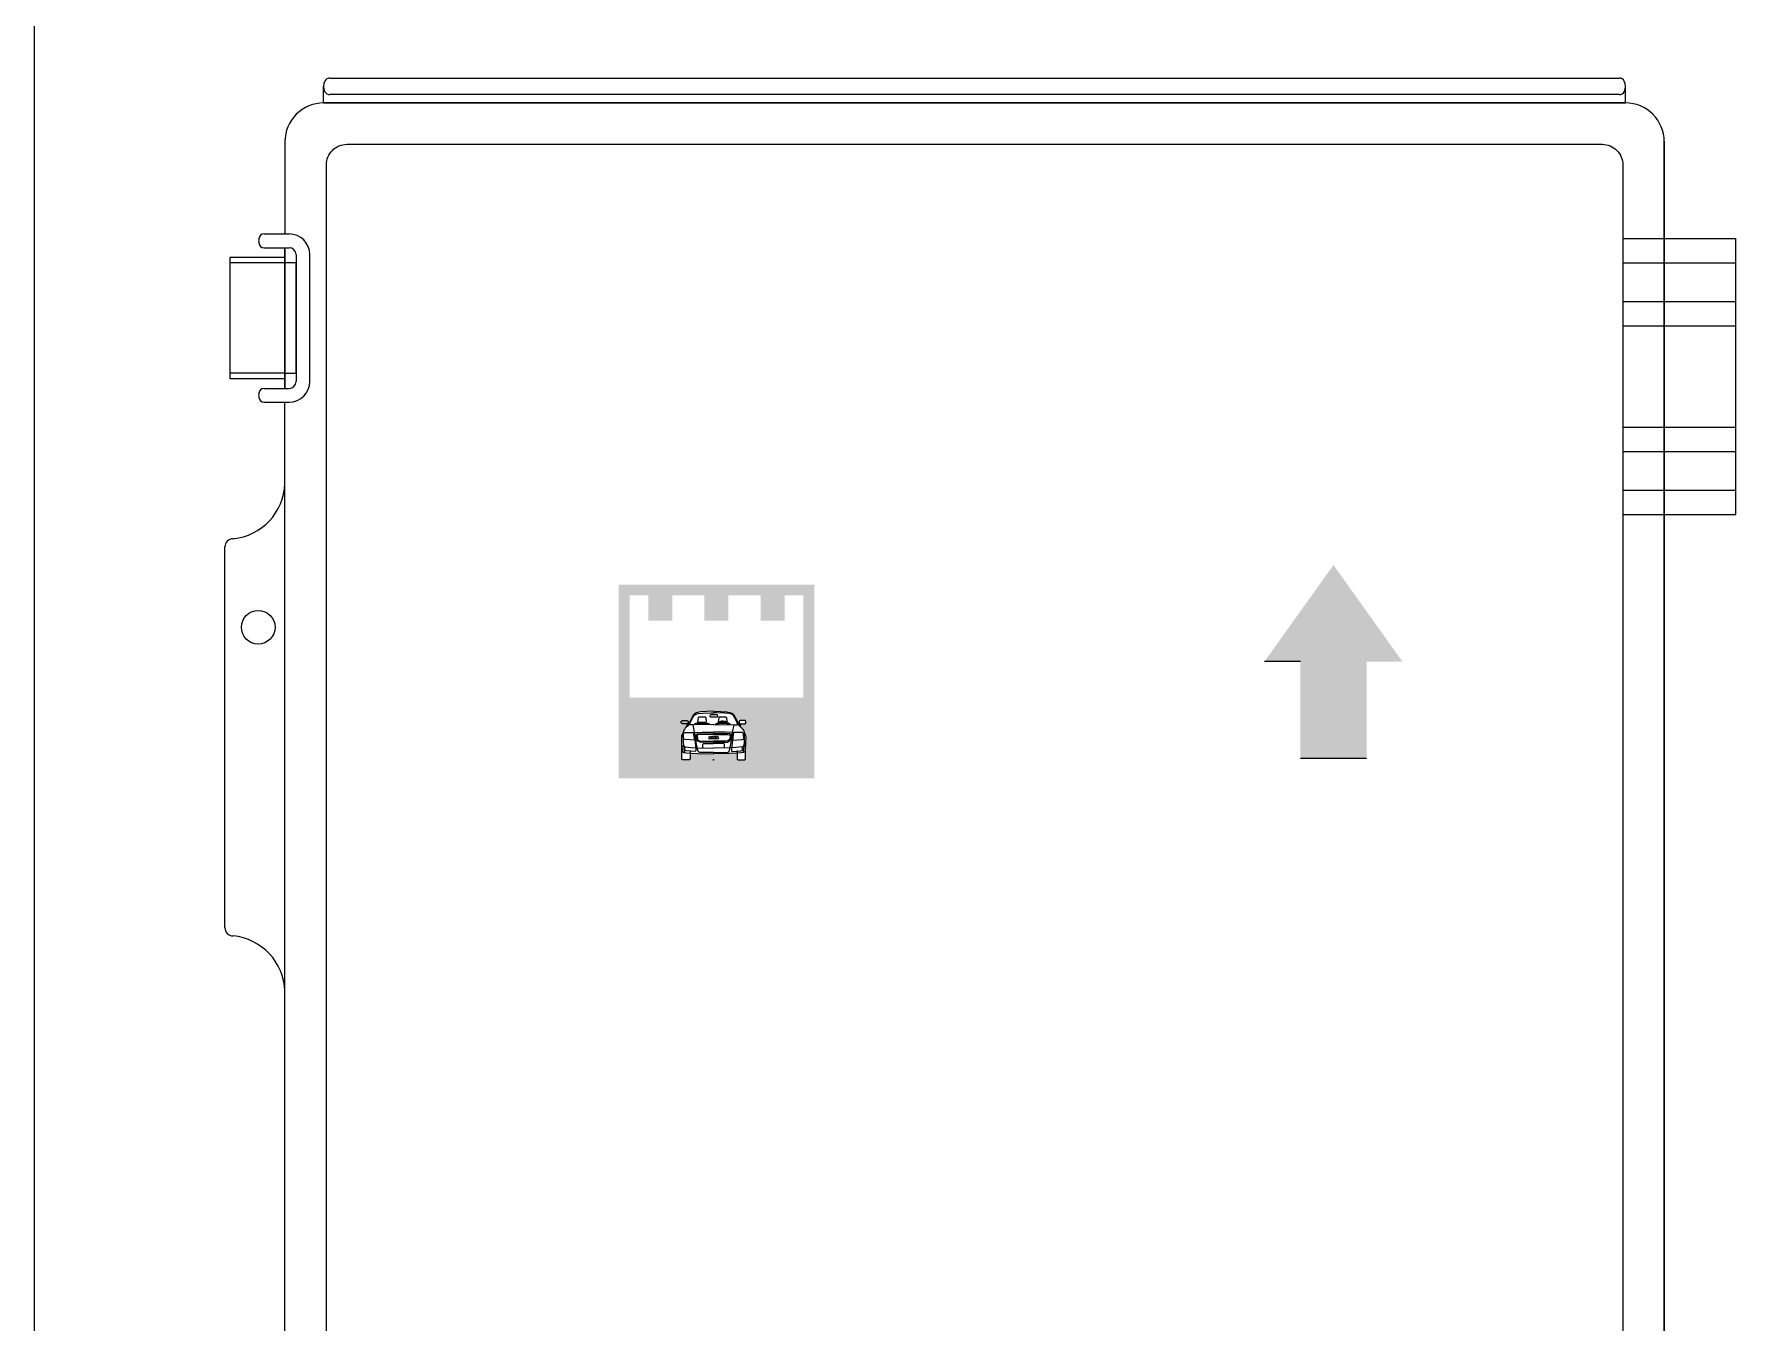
# Model space of a CAD drawing. Header units: millimetres. Extents: x 34479 to 326239, y 111570 to 168880.
# Drawn here: x 186636.7 to 186790.9, y 164145.3 to 164262.1 of the extents above; entities that cross this region are included whole.
import ezdxf

# ---------------------------------------------------------------- set-up
doc = ezdxf.new("R2010")
doc.units = ezdxf.units.MM
doc.header["$LTSCALE"] = 100
doc.header["$MEASUREMENT"] = 0
doc.header["$PDSIZE"] = -10
doc.layers.get('0').update_dxf_attribs({"linetype": 'CONTINUOUS'})
for name, color, linetype in [('000_FREI-LASSEN', 7, 'CONTINUOUS'), ('001_HILFSLINIEN', 7, 'CONTINUOUS'), ('OHD Frame', 2, 'CONTINUOUS')]:
    doc.layers.add(name, color=color, linetype=linetype)

# ---------------------------------------------------------------- blocks, each defined once
blk = doc.blocks.new('AUDI_TT_V_4')
at = {"layer": '001_HILFSLINIEN', "color": 7, "linetype": 'Continuous'}
for p, q in [((161, 1110), (403, 1110)), ((370, 1132), (207, 1132))]:
    blk.add_line(p, q, dxfattribs=at)
for points in [[(-815, 1189), (-813, 1189), (-812, 1189), (-810, 1189), (-809, 1189), (-807, 1188), (-806, 1188), (-804, 1188), (-803, 1188), (-801, 1187), (-800, 1187), (-799, 1186), (-797, 1186), (-796, 1185), (-794, 1185), (-793, 1184), (-792, 1183), (-790, 1182), (-789, 1182), (-788, 1181), (-787, 1180), (-786, 1179), (-784, 1178), (-783, 1177), (-782, 1176), (-781, 1175), (-780, 1174), (-779, 1173), (-778, 1172), (-777, 1171), (-777, 1170), (-776, 1168), (-775, 1167), (-774, 1166), (-774, 1165), (-773, 1163), (-772, 1162), (-772, 1161), (-771, 1159), (-771, 1158), (-770, 1157), (-770, 1155), (-770, 1154), (-770, 1152), (-769, 1151), (-769, 1150), (-769, 1148), (-769, 1147), (-769, 1145), (-769, 1134), (-769, 1133), (-769, 1131), (-769, 1130), (-769, 1128), (-770, 1127), (-770, 1125), (-770, 1124), (-770, 1123), (-771, 1121), (-771, 1120), (-772, 1119), (-772, 1117), (-773, 1116), (-774, 1115), (-774, 1113), (-775, 1112), (-776, 1111), (-777, 1110), (-777, 1109), (-778, 1107), (-779, 1106), (-780, 1105), (-781, 1104), (-782, 1103), (-783, 1102), (-784, 1101), (-786, 1100), (-787, 1099), (-788, 1099), (-789, 1098), (-790, 1097), (-792, 1096), (-793, 1095), (-794, 1095), (-796, 1094), (-797, 1094), (-799, 1093), (-800, 1093), (-801, 1092), (-803, 1092), (-804, 1091), (-806, 1091), (-807, 1091), (-809, 1091), (-810, 1090), (-812, 1090), (-813, 1090), (-815, 1090), (-932, 1090), (-933, 1090), (-935, 1090), (-936, 1090), (-938, 1091), (-939, 1091), (-941, 1091), (-942, 1091), (-943, 1092), (-945, 1092), (-946, 1093), (-948, 1093), (-949, 1094), (-950, 1094), (-952, 1095), (-953, 1095), (-954, 1096), (-956, 1097), (-957, 1098), (-958, 1099), (-959, 1099), (-961, 1100), (-962, 1101), (-963, 1102), (-964, 1103), (-965, 1104), (-966, 1105), (-967, 1106), (-968, 1107), (-969, 1109), (-970, 1110), (-970, 1111), (-971, 1112), (-972, 1113), (-973, 1115), (-973, 1116), (-974, 1117), (-974, 1119), (-975, 1120), (-975, 1121), (-976, 1123), (-976, 1124), (-976, 1125), (-977, 1127), (-977, 1128), (-977, 1130), (-977, 1131), (-977, 1133), (-977, 1134), (-977, 1145), (-977, 1147), (-977, 1148), (-977, 1150), (-977, 1151), (-977, 1152), (-976, 1154), (-976, 1155), (-976, 1157), (-975, 1158), (-975, 1159), (-974, 1161), (-974, 1162), (-973, 1163), (-973, 1165), (-972, 1166), (-971, 1167), (-970, 1168), (-970, 1170), (-969, 1171), (-968, 1172), (-967, 1173), (-966, 1174), (-965, 1175), (-964, 1176), (-963, 1177), (-962, 1178), (-961, 1179), (-959, 1180), (-958, 1181), (-957, 1182), (-956, 1182), (-954, 1183), (-953, 1184), (-952, 1185), (-950, 1185), (-949, 1186), (-948, 1186), (-946, 1187), (-945, 1187), (-943, 1188), (-942, 1188), (-941, 1188), (-939, 1188), (-938, 1189), (-936, 1189), (-935, 1189), (-933, 1189), (-932, 1189), (-815, 1189)], [(-242, 1134), (-455, 1130), (-477, 1145), (-460, 1279), (-440, 1299), (-258, 1301), (-231, 1286), (-223, 1150), (-242, 1134)], [(102, 1365), (-84, 1365), (-104, 1356), (-111, 1329), (-111, 1310), (-91, 1299), (113, 1299), (131, 1312), (131, 1343), (102, 1365)], [(815, 1189), (813, 1189), (812, 1189), (810, 1189), (809, 1189), (807, 1188), (806, 1188), (804, 1188), (803, 1188), (801, 1187), (800, 1187), (799, 1186), (797, 1186), (796, 1185), (794, 1185), (793, 1184), (792, 1183), (790, 1182), (789, 1182), (788, 1181), (787, 1180), (786, 1179), (784, 1178), (783, 1177), (782, 1176), (781, 1175), (780, 1174), (779, 1173), (778, 1172), (777, 1171), (777, 1170), (776, 1168), (775, 1167), (774, 1166), (774, 1165), (773, 1163), (772, 1162), (772, 1161), (771, 1159), (771, 1158), (770, 1157), (770, 1155), (770, 1154), (770, 1152), (769, 1151), (769, 1150), (769, 1148), (769, 1147), (769, 1145), (769, 1134), (769, 1133), (769, 1131), (769, 1130), (769, 1128), (770, 1127), (770, 1125), (770, 1124), (770, 1123), (771, 1121), (771, 1120), (772, 1119), (772, 1117), (773, 1116), (774, 1115), (774, 1113), (775, 1112), (776, 1111), (777, 1110), (777, 1109), (778, 1107), (779, 1106), (780, 1105), (781, 1104), (782, 1103), (783, 1102), (784, 1101), (786, 1100), (787, 1099), (788, 1099), (789, 1098), (790, 1097), (792, 1096), (793, 1095), (794, 1095), (796, 1094), (797, 1094), (799, 1093), (800, 1093), (801, 1092), (803, 1092), (804, 1091), (806, 1091), (807, 1091), (809, 1091), (810, 1090), (812, 1090), (813, 1090), (815, 1090), (932, 1090), (933, 1090), (935, 1090), (936, 1090), (938, 1091), (939, 1091), (941, 1091), (942, 1091), (943, 1092), (945, 1092), (946, 1093), (948, 1093), (949, 1094), (950, 1094), (952, 1095), (953, 1095), (954, 1096), (956, 1097), (957, 1098), (958, 1099), (959, 1099), (961, 1100), (962, 1101), (963, 1102), (964, 1103), (965, 1104), (966, 1105), (967, 1106), (968, 1107), (969, 1109), (970, 1110), (970, 1111), (971, 1112), (972, 1113), (973, 1115), (973, 1116), (974, 1117), (974, 1119), (975, 1120), (975, 1121), (976, 1123), (976, 1124), (976, 1125), (977, 1127), (977, 1128), (977, 1130), (977, 1131), (977, 1133), (977, 1134), (977, 1145), (977, 1147), (977, 1148), (977, 1150), (977, 1151), (977, 1152), (976, 1154), (976, 1155), (976, 1157), (975, 1158), (975, 1159), (974, 1161), (974, 1162), (973, 1163), (973, 1165), (972, 1166), (971, 1167), (970, 1168), (970, 1170), (969, 1171), (968, 1172), (967, 1173), (966, 1174), (965, 1175), (964, 1176), (963, 1177), (962, 1178), (961, 1179), (959, 1180), (958, 1181), (957, 1182), (956, 1182), (954, 1183), (953, 1184), (952, 1185), (950, 1185), (949, 1186), (948, 1186), (946, 1187), (945, 1187), (943, 1188), (942, 1188), (941, 1188), (939, 1188), (938, 1189), (936, 1189), (935, 1189), (933, 1189), (932, 1189), (815, 1189)], [(-569, 595), (-865, 616), (-892, 627), (-909, 649), (-907, 777), (-896, 803), (-870, 823), (-604, 831), (-569, 595)], [(569, 595), (865, 616), (892, 627), (909, 649), (907, 777), (896, 803), (870, 823), (604, 831), (569, 595)]]:
    blk.add_lwpolyline(points, close=True, dxfattribs=at)
for points in [[(-1, 1474), (-207, 1465), (-396, 1450), (-490, 1433), (-547, 1413), (-569, 1400), (-589, 1380), (-618, 1347), (-681, 1235), (-716, 1147), (-740, 1092), (-758, 1057), (-784, 1031), (-835, 983), (-865, 956), (-885, 921), (-909, 875), (-918, 831), (-933, 799), (-955, 768), (-966, 726), (-973, 682), (-966, 507), (-953, 296), (-947, 270), (-929, 239), (-901, 222), (-833, 213), (-688, 200), (-484, 189), (0, 186)], [(-808, 1090), (-805, 1011), (-758, 1057), (-780, 1090), (-780, 1108)], [(3, 1071), (-615, 1057), (-721, 1057), (-721, 1086), (-707, 1121), (-633, 1279), (-585, 1347), (-536, 1378), (-464, 1400), (-328, 1415), (-82, 1426), (1, 1426)], [(0, 219), (-376, 222), (-420, 226), (-453, 244), (-471, 268), (-488, 322), (-501, 388), (-525, 529), (-552, 709), (-574, 838), (-620, 1055)], [(-574, 1058), (-563, 1090), (-541, 1112), (-179, 1114), (-150, 1097), (-141, 1067)], [(-3, 1071), (615, 1057), (721, 1057), (721, 1086), (707, 1121), (633, 1279), (585, 1347), (536, 1378), (464, 1400), (328, 1415), (82, 1426), (-1, 1426)], [(1, 1474), (207, 1465), (396, 1450), (490, 1433), (547, 1413), (569, 1400), (589, 1380), (618, 1347), (681, 1235), (716, 1147), (740, 1092), (758, 1057), (784, 1031), (835, 983), (865, 956), (885, 921), (909, 875), (918, 831), (933, 799), (955, 768), (966, 726), (973, 682), (966, 507), (953, 296), (947, 270), (929, 239), (901, 222), (833, 213), (688, 200), (484, 189), (0, 186)], [(0, 219), (376, 222), (420, 226), (453, 244), (471, 268), (488, 322), (501, 388), (525, 529), (552, 709), (574, 838), (620, 1055)], [(65, 1071), (87, 1101), (111, 1114), (126, 1114)], [(98, 1068), (137, 1121), (190, 1163), (247, 1182), (291, 1182), (346, 1174), (387, 1154), (424, 1121), (457, 1082), (466, 1062)], [(433, 1062), (409, 1106), (372, 1139), (319, 1154), (271, 1156), (220, 1145), (181, 1128), (150, 1103), (131, 1073)], [(150, 1147), (168, 1275), (185, 1297), (363, 1297), (392, 1277), (403, 1152)], [(438, 1110), (460, 1110), (482, 1097), (495, 1077), (499, 1062)], [(808, 1090), (805, 1011), (758, 1057), (780, 1090), (780, 1108)], [(-710, 285), (-710, 26), (-736, 0), (-940, 0), (-960, 34), (-960, 535)], [(-926, 815), (-920, 548), (-914, 443), (-903, 417), (-903, 347), (-892, 270), (-885, 237), (-867, 217)], [(-569, 595), (-536, 336), (-536, 281), (-543, 263), (-561, 254), (-826, 270), (-854, 283), (-875, 303), (-865, 399)], [(-569, 595), (-604, 831), (-350, 840), (0, 840)], [(0, 535), (-363, 537), (-414, 540), (-449, 553), (-482, 570), (-503, 614), (-523, 680), (-532, 728), (-532, 759), (-519, 781), (-488, 788), (-1, 796)], [(0, 772), (-420, 766), (-473, 761), (-497, 748), (-501, 722), (-490, 649), (-473, 603), (-433, 577), (-352, 564), (-291, 564), (0, 566)], [(569, 595), (604, 831), (350, 840), (0, 840)], [(0, 535), (363, 537), (414, 540), (449, 553), (482, 570), (503, 614), (523, 680), (532, 728), (532, 759), (519, 781), (488, 788), (1, 796)], [(0, 772), (420, 766), (473, 761), (497, 748), (501, 722), (490, 649), (473, 603), (433, 577), (352, 564), (291, 564), (0, 566)], [(569, 595), (536, 336), (536, 281), (543, 263), (561, 254), (826, 270), (854, 283), (875, 303), (865, 399)], [(710, 285), (710, 26), (736, 0), (940, 0), (960, 34), (960, 535)], [(926, 815), (920, 548), (914, 443), (903, 417), (903, 347), (892, 270), (885, 237), (867, 217)], [(-961, 415), (-903, 410), (-865, 399), (-675, 371), (-541, 360), (0, 353)], [(-304, 357), (-328, 374), (-330, 467), (-321, 487), (-304, 496), (0, 491)], [(304, 357), (328, 374), (330, 467), (321, 487), (304, 496), (0, 491)], [(961, 415), (903, 410), (865, 399), (675, 371), (541, 360), (0, 353)]]:
    blk.add_lwpolyline(points, dxfattribs=at)
for centre in [(-99, 669), (-33, 669), (33, 669), (99, 669)]:
    blk.add_circle(centre, 43.9, dxfattribs=at)
blk.add_point((0, 0), dxfattribs=at)
blk = doc.blocks.new('SPC-CONTROL')
h = blk.add_hatch(color=256)
h.dxf.hatch_style = 1
h.paths.add_polyline_path([(52576.9, 56195.99), (52583.39, 56195.99), (52570.9, 56213.49), (52558.4, 56195.99), (52564.9, 56195.99), (52564.9, 56178.49), (52576.9, 56178.49)])
h = blk.add_hatch(color=256)
h.dxf.hatch_style = 1
h.paths.add_polyline_path([(52476.81, 56209.92), (52441.31, 56209.92), (52441.31, 56174.84), (52476.81, 56174.84)])
h.paths.add_polyline_path([(52453.87, 56184.79), (52453.87, 56184.79), (52453.87, 56184.79)], flags=0)
h.paths.add_polyline_path([(52464.38, 56182.25), (52464.34, 56181.2), (52464.3, 56180.57), (52464.3, 56178.36), (52464.19, 56178.16), (52462.96, 56178.16), (52462.8, 56178.32), (52462.8, 56179.37), (52462.67, 56179.36), (52461.45, 56179.29), (52458.55, 56179.28), (52455.64, 56179.29), (52454.42, 56179.36), (52454.29, 56179.37), (52454.29, 56178.32), (52454.13, 56178.16), (52452.91, 56178.16), (52452.79, 56178.36), (52452.79, 56180.57), (52452.75, 56181.2), (52452.71, 56182.25), (52452.75, 56182.52), (52452.81, 56182.77), (52452.95, 56182.95), (52453.04, 56183.15), (52453.09, 56183.41), (52453.23, 56183.69), (52453.35, 56183.9), (52453.54, 56184.06), (52453.84, 56184.35), (52454, 56184.5), (52454.1, 56184.71), (52454.25, 56185.04), (52454.46, 56185.57), (52454.84, 56186.24), (52455.01, 56186.44), (52455.13, 56186.56), (52455.26, 56186.64), (52455.6, 56186.75), (52456.17, 56186.86), (52457.3, 56186.95), (52458.55, 56187), (52459.79, 56186.95), (52460.92, 56186.86), (52461.49, 56186.75), (52461.83, 56186.64), (52461.96, 56186.56), (52462.08, 56186.44), (52462.25, 56186.24), (52462.63, 56185.57), (52462.84, 56185.04), (52462.99, 56184.71), (52463.09, 56184.5), (52463.23, 56184.7), (52463.23, 56184.79), (52463.17, 56184.87), (52463.16, 56184.94), (52463.16, 56185.08), (52463.2, 56185.18), (52463.27, 56185.25), (52463.37, 56185.29), (52463.43, 56185.29), (52464.14, 56185.29), (52464.19, 56185.29), (52464.3, 56185.25), (52464.37, 56185.18), (52464.41, 56185.08), (52464.41, 56184.91), (52464.37, 56184.82), (52464.3, 56184.74), (52464.19, 56184.7), (52464.14, 56184.7), (52463.4, 56184.7), (52463.38, 56184.23), (52463.55, 56184.06), (52463.74, 56183.9), (52463.86, 56183.69), (52464, 56183.41), (52464.05, 56183.15), (52464.15, 56182.95), (52464.28, 56182.77), (52464.34, 56182.52)], flags=16)
h.paths.add_polyline_path([(52453.15, 56180.61), (52453.15, 56180.62), (52453.13, 56180.62)], flags=0)
h.paths.add_polyline_path([(52463.96, 56180.66), (52463.96, 56180.62), (52463.74, 56180.55), (52463.8, 56179.98), (52463.67, 56179.86), (52463.5, 56179.78), (52461.91, 56179.69), (52461.8, 56179.74), (52461.76, 56179.84), (52461.76, 56180.17), (52461.78, 56180.32), (52461.52, 56180.31), (52461.47, 56180.09), (52461.37, 56179.76), (52461.26, 56179.62), (52461.07, 56179.51), (52460.8, 56179.49), (52458.55, 56179.48), (52456.29, 56179.49), (52456.03, 56179.51), (52455.83, 56179.62), (52455.72, 56179.76), (52455.62, 56180.09), (52455.54, 56180.49), (52455.39, 56181.33), (52455.24, 56182.41), (52455.11, 56183.15), (52454.92, 56183.15), (52455.13, 56181.73), (52453.35, 56181.86), (52453.2, 56181.92), (52453.09, 56182.05), (52453.1, 56182.82), (52453.17, 56182.98), (52453.33, 56183.09), (52454.92, 56183.15), (52455.11, 56183.15), (52455.1, 56183.19), (52454.82, 56184.5), (52454.22, 56184.5), (52454.22, 56184.67), (52454.3, 56184.88), (52454.75, 56185.83), (52455.04, 56186.24), (52455.33, 56186.42), (52455.76, 56186.56), (52456.58, 56186.65), (52458.05, 56186.71), (52458.55, 56186.71), (52459.04, 56186.71), (52460.51, 56186.65), (52461.33, 56186.56), (52461.76, 56186.42), (52462.05, 56186.24), (52462.34, 56185.83), (52462.79, 56184.88), (52462.87, 56184.67), (52462.87, 56184.5), (52462.27, 56184.5), (52461.99, 56183.19), (52461.98, 56183.15), (52462.17, 56183.15), (52463.76, 56183.09), (52463.92, 56182.98), (52463.99, 56182.82), (52464, 56182.05), (52463.9, 56181.92), (52463.74, 56181.86), (52461.96, 56181.73), (52461.78, 56180.32), (52461.79, 56180.32), (52462.59, 56180.38), (52463.74, 56180.55), (52463.94, 56180.61)], flags=0)
h.paths.add_polyline_path([(52443.31, 56189.45), (52443.31, 56207.98), (52446.73, 56207.98), (52446.73, 56203.38), (52451.08, 56203.38), (52451.08, 56207.98), (52456.89, 56207.98), (52456.89, 56203.38), (52461.24, 56203.38), (52461.24, 56207.98), (52467.05, 56207.98), (52467.05, 56203.38), (52471.4, 56203.38), (52471.4, 56207.98), (52474.82, 56207.98), (52474.82, 56189.45)], flags=16)
h.paths.add_polyline_path([(52461.74, 56182.71), (52461.74, 56182.53), (52461.69, 56182.24), (52461.57, 56181.84), (52461.44, 56181.58), (52461.24, 56181.48), (52461.03, 56181.4), (52460.72, 56181.38), (52458.55, 56181.37), (52456.37, 56181.38), (52456.06, 56181.4), (52455.85, 56181.48), (52455.66, 56181.58), (52455.53, 56181.84), (52455.41, 56182.24), (52455.35, 56182.53), (52455.35, 56182.71), (52455.43, 56182.84), (52455.62, 56182.88), (52458.55, 56182.94), (52461.47, 56182.88), (52461.66, 56182.84)], flags=0)
h.paths.add_polyline_path([(52461.55, 56182.49), (52461.49, 56182.05), (52461.38, 56181.78), (52461.15, 56181.62), (52460.66, 56181.54), (52460.29, 56181.54), (52458.55, 56181.55), (52456.8, 56181.54), (52456.43, 56181.54), (52455.95, 56181.62), (52455.71, 56181.78), (52455.6, 56182.05), (52455.54, 56182.49), (52455.56, 56182.65), (52455.71, 56182.73), (52456.03, 56182.75), (52458.55, 56182.79), (52461.07, 56182.75), (52461.38, 56182.73), (52461.53, 56182.65)], flags=0)
h.paths.add_polyline_path([(52460.97, 56184.82), (52459.47, 56184.82), (52459.45, 56184.78), (52459.63, 56184.92), (52459.87, 56185.03), (52460.17, 56185.1), (52460.46, 56185.08), (52460.78, 56184.99)], flags=0)
h.paths.add_polyline_path([(52458.94, 56182, -0.451416), (52458.55, 56182, -0.451416), (52458.15, 56182, -0.69108), (52457.69, 56182.17, -0.69108), (52458.15, 56182.35, -0.451416), (52458.55, 56182.35, -0.451416), (52458.94, 56182.35, -0.69108), (52459.4, 56182.17, -0.69108)], flags=0)
h.paths.add_polyline_path([(52459.33, 56186.03), (52459.22, 56185.95), (52458, 56185.95), (52457.88, 56186.02), (52457.88, 56186.14), (52457.92, 56186.29), (52458.04, 56186.35), (52459.16, 56186.35), (52459.33, 56186.21)], flags=0)
h.paths.add_polyline_path([(52457.21, 56185.06), (52457.09, 56184.96), (52455.81, 56184.94), (52455.68, 56185.03), (52455.79, 56185.83), (52455.91, 56185.95), (52457, 56185.96), (52457.16, 56185.87)], flags=0)
for p, q in [((52387.85, 56297.26, 0), (52387.85, 56300.26, 0)), ((52388.98, 56301.76, 0), (52622.73, 56301.76, 0)), ((52623.85, 56297.26, 0), (52623.85, 56300.26, 0)), ((52387.85, 56297.26, 0), (52623.85, 56297.26, 0)), ((52622.73, 56298.76, 0), (52388.98, 56298.76, 0)), ((52377.09, 56273.51, 0), (52381.6, 56273.51, 0)), ((52623.35, 56272.66, 0), (52643.85, 56272.66, 0)), ((52643.85, 56222.66, 0), (52643.85, 56272.66, 0)), ((52370.85, 56269.26, 0), (52370.85, 56247.26, 0)), ((52380.85, 56269.26, 0), (52370.85, 56269.26, 0)), ((52377.09, 56271.01, 0), (52381.6, 56271.01, 0)), ((52382.85, 56269.76, 0), (52382.85, 56246.76, 0)), ((52385.35, 56246.76, 0), (52385.35, 56269.76, 0)), ((52380.85, 56268.26, 0), (52370.85, 56268.26, 0)), ((52382.85, 56268.26, 0), (52380.85, 56268.26, 0)), ((52380.85, 56268.26, 0), (52380.85, 56248.26, 0)), ((52382.85, 56248.26, 0), (52382.85, 56268.26, 0)), ((52623.35, 56268.26, 0), (52643.85, 56268.26, 0)), ((52623.35, 56261.26, 0), (52643.85, 56261.26, 0)), ((52623.35, 56256.86, 0), (52643.85, 56256.86, 0)), ((52380.85, 56248.26, 0), (52370.85, 56248.26, 0)), ((52380.85, 56247.26, 0), (52370.85, 56247.26, 0)), ((52380.85, 56248.26, 0), (52380.85, 56246.76, 0)), ((52380.85, 56248.26, 0), (52382.85, 56248.26, 0)), ((52377.09, 56245.51, 0), (52381.6, 56245.51, 0)), ((52377.09, 56243.01, 0), (52381.6, 56243.01, 0)), ((52380.85, 56001.51, 0), (52380.85, 56243.01, 0)), ((52623.35, 56238.46, 0), (52643.85, 56238.46, 0)), ((52623.35, 56234.06, 0), (52643.85, 56234.06, 0)), ((52623.35, 56227.06, 0), (52643.85, 56227.06, 0)), ((52623.35, 56222.66, 0), (52643.85, 56222.66, 0)), ((52369.95, 56147.76, 0), (52369.95, 56216.76, 0)), ((52564.9, 56195.99, 0), (52558.4, 56195.99, 0)), ((52564.9, 56178.49, 0), (52576.9, 56178.49, 0))]:
    blk.add_line(p, q)
at = {"elevation": 0}
blk.add_lwpolyline([(52380.85, 55971.08), (52380.85, 55954.26, 0.414214), (52387.85, 55947.26), (52623.85, 55947.26, 0.414214), (52630.85, 55954.26), (52630.85, 56290.26, 0.414214), (52623.85, 56297.26), (52387.85, 56297.26, 0.414214), (52380.85, 56290.26), (52380.85, 56273.51)], format="xyb", dxfattribs=at)
for points in [[(52630.85, 56290.26), (52630.85, 55954.26)], [(52380.85, 56245.51), (52380.85, 56271.01)], [(52380.85, 56270.76), (52380.85, 56245.51)]]:
    blk.add_lwpolyline(points, dxfattribs=at)
blk.add_lwpolyline([(52623.35, 56286.01), (52623.35, 55958.51, -0.414214), (52619.6, 55954.76), (52392.1, 55954.76, -0.414214), (52388.35, 55958.51), (52388.35, 56286.01, -0.414214), (52392.1, 56289.76), (52619.6, 56289.76, -0.414214)], format="xyb", close=True, dxfattribs=at)
blk.add_lwpolyline([(52380.85, 56247.26), (52380.85, 56247.26), (52380.85, 56248.26), (52380.85, 56248.26)], close=True, dxfattribs=at)
blk.add_circle((52376, 56202.21, 0), 3.05)
for centre, radius, start, end in [((52389.92, 56300.26, 0), 2.07, 152.0587, 207.9413), ((52388.98, 56300.76, 0), 1, 90, 152.0587), ((52388.98, 56299.76, 0), 1, 207.9413, 270), ((52622.73, 56300.76, 0), 1, 27.9413, 90), ((52622.73, 56299.76, 0), 1, 270, 332.0587), ((52621.79, 56300.26, 0), 2.07, 332.0587, 27.9413), ((52379.03, 56272.26, 0), 2.95, 172.6459, 187.3541), ((52377.09, 56272.51, 0), 1, 90, 172.6459), ((52377.09, 56272.01, 0), 1, 187.3541, 270), ((52381.6, 56269.76, 0), 3.75, 0, 90), ((52381.6, 56269.76, 0), 1.25, 0, 90), ((52381.6, 56246.76, 0), 1.25, 270, 0), ((52381.6, 56246.76, 0), 3.75, 270, 0), ((52379.03, 56244.26, 0), 2.95, 172.6459, 187.3541), ((52377.09, 56244.51, 0), 1, 90, 172.6459), ((52377.09, 56244.01, 0), 1, 187.3541, 270), ((52370.4, 56228.66, 0), 10.46, 275.7807, 357.7623), ((52371.45, 56216.76, 0), 1.5, 90, 180), ((52371.45, 56147.76, 0), 1.5, 180, 270), ((52370.4, 56135.85, 0), 10.46, 2.2377, 84.2193)]:
    blk.add_arc(centre, radius, start, end)
at = {"layer": '000_FREI-LASSEN', "color": 7, "linetype": 'Continuous', "xscale": 0.006000000001222361, "yscale": 0.006000000001222361, "zscale": 0.006000000001222361}
blk.add_blockref('AUDI_TT_V_4', (52458.55, 56178.16, 0), dxfattribs=at)

msp = doc.modelspace()

# ---------------------------------------------------------------- linework, layer by layer
at = {"layer": 'OHD Frame', "color": 1}
msp.add_line((186636.7, 167457.59, 0), (186636.7, 163432.59, 0), dxfattribs=at)

# ---------------------------------------------------------------- block references
at = {"xscale": 0.5, "yscale": 0.5, "zscale": 0.5}
msp.add_blockref('SPC-CONTROL', (160469.02, 136107.26, 0), dxfattribs=at)

doc.saveas('drawing.dxf')
